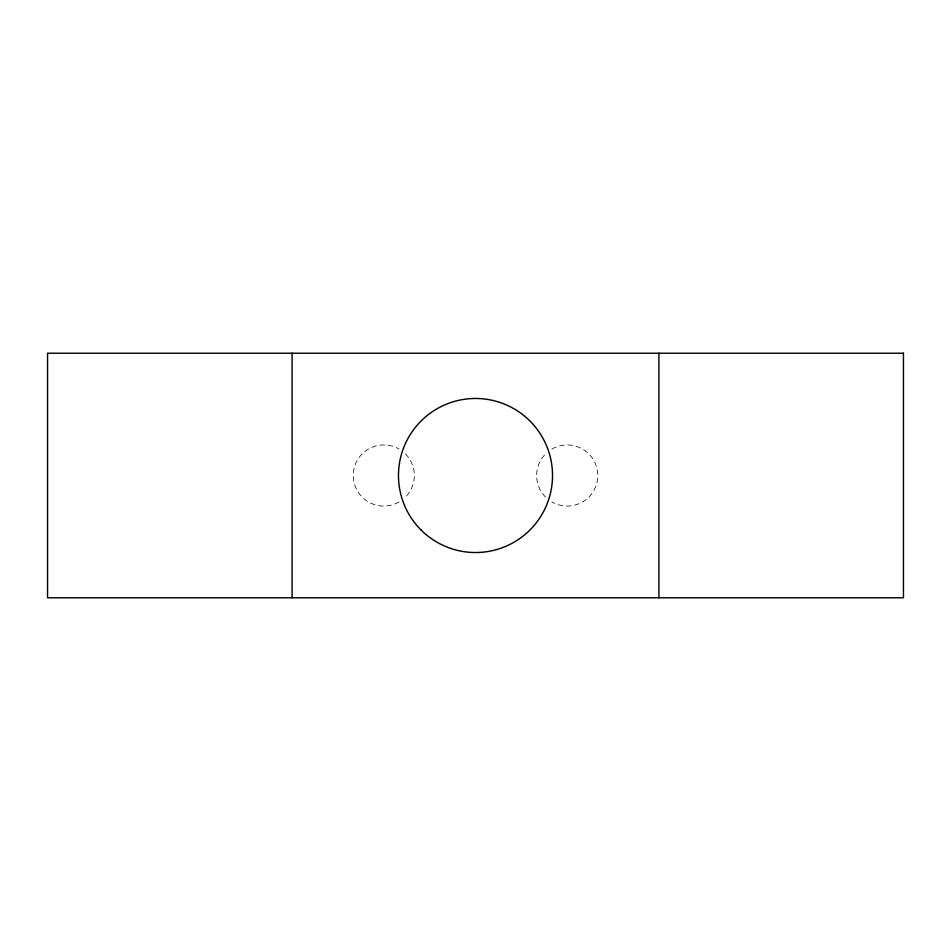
<?xml version="1.0" encoding="UTF-8"?>
<svg xmlns="http://www.w3.org/2000/svg" width="951" height="951" viewBox="0 0 951 951"><rect width="100%" height="100%" fill="white"/><g stroke="black" fill="none" stroke-linecap="round" stroke-linejoin="round"><path stroke-width="0.71" stroke-dasharray="4.75 3.57" d="M405.411 453.889A30.563 30.563 0 0 1 405.411 497.111M399.075 501.973A30.563 30.563 0 0 1 353.225 475.5A30.563 30.563 0 0 1 399.075 449.027M551.925 449.027A30.563 30.563 0 0 1 597.775 475.5A30.563 30.563 0 0 1 551.925 501.973M545.589 497.111A30.563 30.563 0 0 1 545.589 453.889"/><path stroke-width="1.43" d="M658.912 353.225L658.912 597.775M292.088 353.225L292.088 597.775M903.45 353.225L47.55 353.225L47.55 597.775L903.45 597.775L903.45 353.225M421.031 529.969A77.031 77.031 0 0 0 549.904 495.435A77.031 77.031 0 0 0 455.565 401.096A77.031 77.031 0 0 0 421.031 529.969"/></g></svg>
